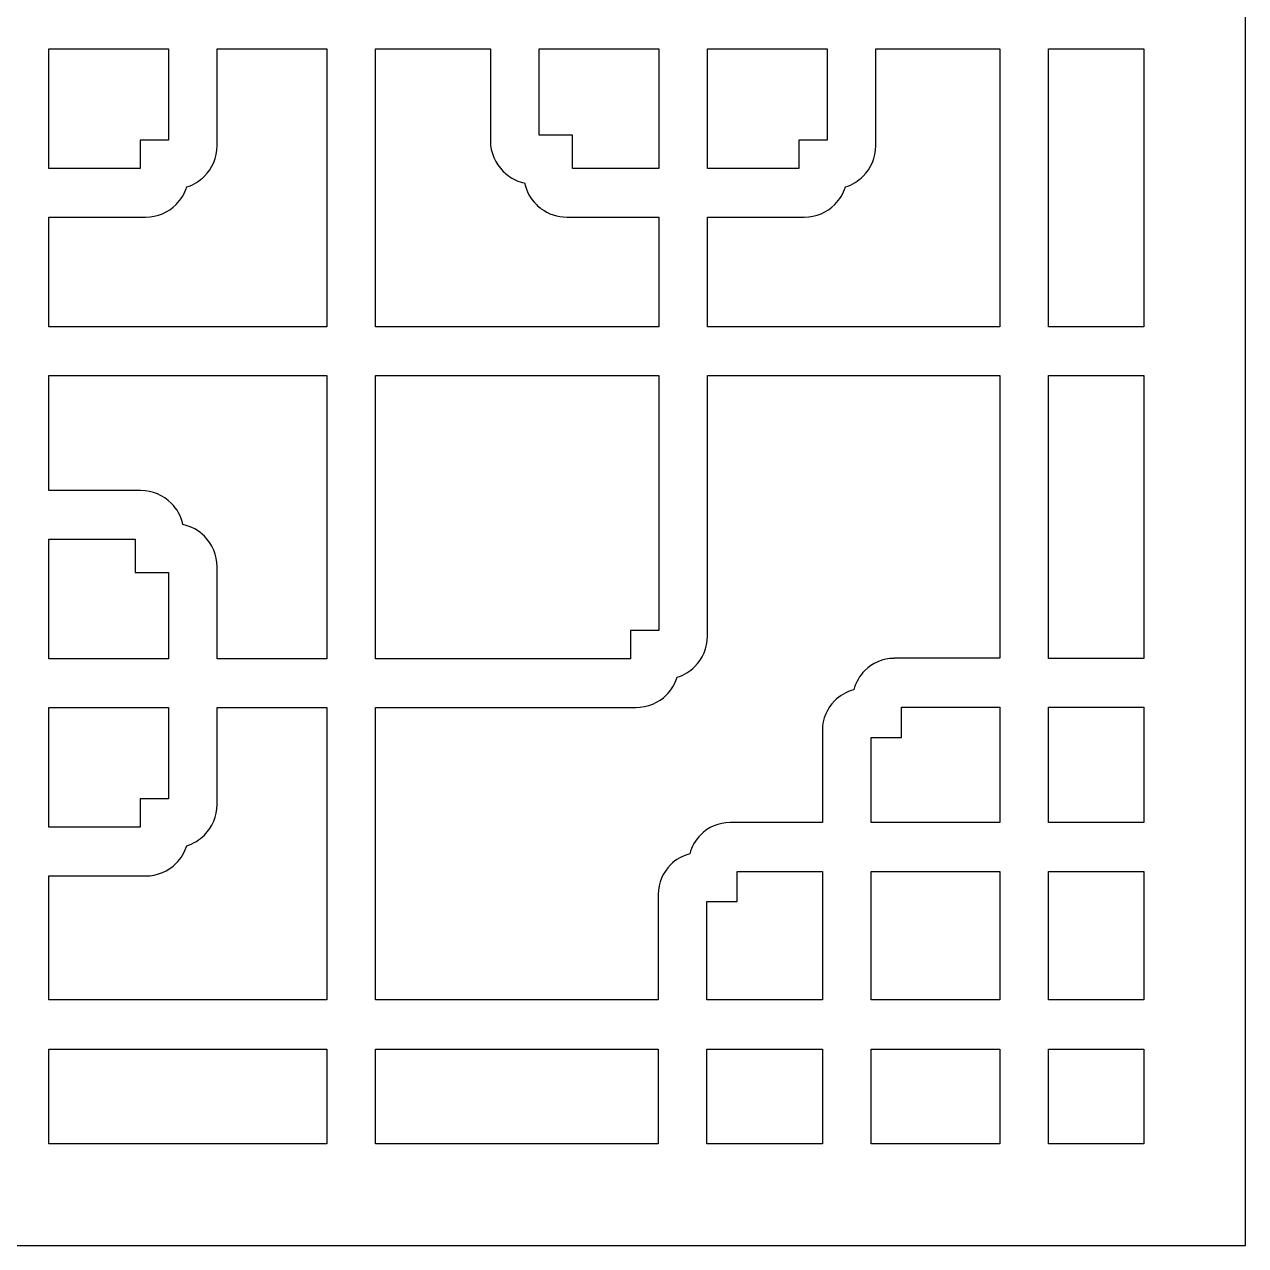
# Model space of a CAD drawing. Header units: centimetres. Extents: x 10.6 to 18.8, y -9.5 to 9.2.
# Drawn here: x 14.677 to 18.802, y 0.968 to 5.092 of the extents above; entities that cross this region are included whole.
import ezdxf

# ---------------------------------------------------------------- set-up
doc = ezdxf.new("R2010")
doc.units = ezdxf.units.CM
doc.header["$MEASUREMENT"] = 0
doc.layers.add('layer 1', color=7, linetype='Continuous')

msp = doc.modelspace()

# ---------------------------------------------------------------- linework, layer by layer
at = {"layer": 'layer 1', "color": 250}
for points, knots in [([(10.55226, 9.21716), (10.55226, 9.21716), (18.80168, 9.21716), (18.80168, 9.21716), (18.80168, 9.21716), (18.80168, 9.21716), (18.80168, 0.96774), (18.80168, 0.96774), (18.80168, 0.96774), (18.80168, 0.96774), (10.55226, 0.96774), (10.55226, 0.96774), (10.55226, 0.96774), (10.55226, 0.96774), (10.55226, 9.21716), (10.55226, 9.21716)], [0, 0, 0, 0, 0.2, 0.2, 0.2, 0.2, 0.4, 0.4, 0.4, 0.4, 0.6, 0.6, 0.6, 0.6, 1, 1, 1, 1]), ([(15.32812, 5.00952), (15.32812, 5.00952), (15.32812, 4.68256), (15.32812, 4.68256), (15.32812, 4.68256), (15.32812, 4.68256), (15.32812, 4.68255), (15.32812, 4.68255), (15.32812, 4.68255), (15.32812, 4.68255), (15.3278, 4.68255), (15.3278, 4.68255), (15.3278, 4.68255), (15.32779, 4.64195), (15.31146, 4.60531), (15.28513, 4.57898), (15.28513, 4.57898), (15.26876, 4.56261), (15.24838, 4.5501), (15.22555, 4.54298), (15.22555, 4.54298), (15.21838, 4.52036), (15.20587, 4.5001), (15.18952, 4.4837), (15.18952, 4.4837), (15.18952, 4.4837), (15.18968, 4.48353), (15.18968, 4.48353), (15.18968, 4.48353), (15.16336, 4.45722), (15.12673, 4.44088), (15.08613, 4.44087), (15.08613, 4.44087), (15.08613, 4.44087), (15.08613, 4.44055), (15.08613, 4.44055), (15.08613, 4.44055), (15.08613, 4.44055), (15.08611, 4.44055), (15.08611, 4.44055), (15.08611, 4.44055), (15.08611, 4.44055), (15.08611, 4.44087), (15.08611, 4.44087), (15.08611, 4.44087), (15.08611, 4.44087), (14.75915, 4.44087), (14.75915, 4.44087), (14.75915, 4.44087), (14.75915, 4.44087), (14.75915, 4.06995), (14.75915, 4.06995), (14.75915, 4.06995), (14.75915, 4.06995), (15.69872, 4.06995), (15.69872, 4.06995), (15.69872, 4.06995), (15.69872, 4.06995), (15.69872, 5.00952), (15.69872, 5.00952), (15.69872, 5.00952), (15.69872, 5.00952), (15.32812, 5.00952), (15.32812, 5.00952)], [0, 0, 0, 0, 0.0588235, 0.0588235, 0.0588235, 0.0588235, 0.1176471, 0.1176471, 0.1176471, 0.1176471, 0.1764706, 0.1764706, 0.1764706, 0.1764706, 0.2352941, 0.2352941, 0.2352941, 0.2352941, 0.2941176, 0.2941176, 0.2941176, 0.2941176, 0.3529412, 0.3529412, 0.3529412, 0.3529412, 0.4117647, 0.4117647, 0.4117647, 0.4117647, 0.4705882, 0.4705882, 0.4705882, 0.4705882, 0.5294118, 0.5294118, 0.5294118, 0.5294118, 0.5882353, 0.5882353, 0.5882353, 0.5882353, 0.6470588, 0.6470588, 0.6470588, 0.6470588, 0.7058824, 0.7058824, 0.7058824, 0.7058824, 0.7647059, 0.7647059, 0.7647059, 0.7647059, 0.8235294, 0.8235294, 0.8235294, 0.8235294, 0.8823529, 0.8823529, 0.8823529, 0.8823529, 1, 1, 1, 1]), ([(15.16313, 4.70066), (15.16313, 4.70066), (15.16313, 5.00952), (15.16313, 5.00952), (15.16313, 5.00952), (15.16313, 5.00952), (14.75915, 5.00952), (14.75915, 5.00952), (14.75915, 5.00952), (14.75915, 5.00952), (14.75915, 4.60521), (14.75915, 4.60521), (14.75915, 4.60521), (14.75915, 4.60521), (15.06768, 4.60521), (15.06768, 4.60521), (15.06768, 4.60521), (15.06768, 4.60521), (15.06768, 4.61849), (15.06768, 4.61849), (15.06768, 4.61849), (15.06768, 4.61849), (15.06768, 4.70066), (15.06768, 4.70066), (15.06768, 4.70066), (15.06768, 4.70066), (15.15018, 4.70066), (15.15018, 4.70066), (15.15018, 4.70066), (15.15018, 4.70066), (15.16313, 4.70066), (15.16313, 4.70066)], [0, 0, 0, 0, 0.1111111, 0.1111111, 0.1111111, 0.1111111, 0.2222222, 0.2222222, 0.2222222, 0.2222222, 0.3333333, 0.3333333, 0.3333333, 0.3333333, 0.4444444, 0.4444444, 0.4444444, 0.4444444, 0.5555556, 0.5555556, 0.5555556, 0.5555556, 0.6666667, 0.6666667, 0.6666667, 0.6666667, 0.7777778, 0.7777778, 0.7777778, 0.7777778, 1, 1, 1, 1]), ([(16.81957, 4.06995), (16.81957, 4.06995), (16.81957, 4.44087), (16.81957, 4.44087), (16.81957, 4.44087), (16.81957, 4.44087), (16.50926, 4.44087), (16.50926, 4.44087), (16.50926, 4.44087), (16.50926, 4.44087), (16.50926, 4.44055), (16.50926, 4.44055), (16.50926, 4.44055), (16.50926, 4.44055), (16.50925, 4.44055), (16.50925, 4.44055), (16.50925, 4.44055), (16.50925, 4.44055), (16.50925, 4.44087), (16.50925, 4.44087), (16.50925, 4.44087), (16.47683, 4.44087), (16.44693, 4.45136), (16.42282, 4.46907), (16.42282, 4.46907), (16.41707, 4.47329), (16.4115, 4.47808), (16.40617, 4.48338), (16.40617, 4.48338), (16.38651, 4.5029), (16.37235, 4.52805), (16.36629, 4.55621), (16.36629, 4.55621), (16.34581, 4.56059), (16.32695, 4.56925), (16.31072, 4.58117), (16.31072, 4.58117), (16.30497, 4.58539), (16.2994, 4.59018), (16.29406, 4.59548), (16.29406, 4.59548), (16.26746, 4.62191), (16.25092, 4.65864), (16.25092, 4.69921), (16.25092, 4.69921), (16.25092, 4.69921), (16.25092, 5.00952), (16.25092, 5.00952), (16.25092, 5.00952), (16.25092, 5.00952), (15.86307, 5.00952), (15.86307, 5.00952), (15.86307, 5.00952), (15.86307, 5.00952), (15.86307, 4.06995), (15.86307, 4.06995), (15.86307, 4.06995), (15.86307, 4.06995), (16.81957, 4.06995), (16.81957, 4.06995)], [0, 0, 0, 0, 0.0625, 0.0625, 0.0625, 0.0625, 0.125, 0.125, 0.125, 0.125, 0.1875, 0.1875, 0.1875, 0.1875, 0.25, 0.25, 0.25, 0.25, 0.3125, 0.3125, 0.3125, 0.3125, 0.375, 0.375, 0.375, 0.375, 0.4375, 0.4375, 0.4375, 0.4375, 0.5, 0.5, 0.5, 0.5, 0.5625, 0.5625, 0.5625, 0.5625, 0.625, 0.625, 0.625, 0.625, 0.6875, 0.6875, 0.6875, 0.6875, 0.75, 0.75, 0.75, 0.75, 0.8125, 0.8125, 0.8125, 0.8125, 0.875, 0.875, 0.875, 0.875, 1, 1, 1, 1]), ([(16.81957, 4.60521), (16.81957, 4.60521), (16.81957, 5.00952), (16.81957, 5.00952), (16.81957, 5.00952), (16.81957, 5.00952), (16.41526, 5.00952), (16.41526, 5.00952), (16.41526, 5.00952), (16.41526, 5.00952), (16.41526, 4.71731), (16.41526, 4.71731), (16.41526, 4.71731), (16.41526, 4.71731), (16.44519, 4.71731), (16.44519, 4.71731), (16.44519, 4.71731), (16.44519, 4.71731), (16.52769, 4.71731), (16.52769, 4.71731), (16.52769, 4.71731), (16.52769, 4.71731), (16.52769, 4.63514), (16.52769, 4.63514), (16.52769, 4.63514), (16.52769, 4.63514), (16.52769, 4.60521), (16.52769, 4.60521), (16.52769, 4.60521), (16.52769, 4.60521), (16.81957, 4.60521), (16.81957, 4.60521)], [0, 0, 0, 0, 0.1111111, 0.1111111, 0.1111111, 0.1111111, 0.2222222, 0.2222222, 0.2222222, 0.2222222, 0.3333333, 0.3333333, 0.3333333, 0.3333333, 0.4444444, 0.4444444, 0.4444444, 0.4444444, 0.5555556, 0.5555556, 0.5555556, 0.5555556, 0.6666667, 0.6666667, 0.6666667, 0.6666667, 0.7777778, 0.7777778, 0.7777778, 0.7777778, 1, 1, 1, 1]), ([(16.98392, 5.00952), (16.98392, 5.00952), (16.98392, 4.60521), (16.98392, 4.60521), (16.98392, 4.60521), (16.98392, 4.60521), (17.29245, 4.60521), (17.29245, 4.60521), (17.29245, 4.60521), (17.29245, 4.60521), (17.29245, 4.61849), (17.29245, 4.61849), (17.29245, 4.61849), (17.29245, 4.61849), (17.29245, 4.70066), (17.29245, 4.70066), (17.29245, 4.70066), (17.29245, 4.70066), (17.37495, 4.70066), (17.37495, 4.70066), (17.37495, 4.70066), (17.37495, 4.70066), (17.3879, 4.70066), (17.3879, 4.70066), (17.3879, 4.70066), (17.3879, 4.70066), (17.3879, 5.00952), (17.3879, 5.00952), (17.3879, 5.00952), (17.3879, 5.00952), (16.98392, 5.00952), (16.98392, 5.00952)], [0, 0, 0, 0, 0.1111111, 0.1111111, 0.1111111, 0.1111111, 0.2222222, 0.2222222, 0.2222222, 0.2222222, 0.3333333, 0.3333333, 0.3333333, 0.3333333, 0.4444444, 0.4444444, 0.4444444, 0.4444444, 0.5555556, 0.5555556, 0.5555556, 0.5555556, 0.6666667, 0.6666667, 0.6666667, 0.6666667, 0.7777778, 0.7777778, 0.7777778, 0.7777778, 1, 1, 1, 1]), ([(16.98392, 4.44087), (16.98392, 4.44087), (16.98392, 4.06995), (16.98392, 4.06995), (16.98392, 4.06995), (16.98392, 4.06995), (17.97146, 4.06995), (17.97146, 4.06995), (17.97146, 4.06995), (17.97146, 4.06995), (17.97146, 5.00952), (17.97146, 5.00952), (17.97146, 5.00952), (17.97146, 5.00952), (17.55289, 5.00952), (17.55289, 5.00952), (17.55289, 5.00952), (17.55289, 5.00952), (17.55289, 4.68256), (17.55289, 4.68256), (17.55289, 4.68256), (17.55289, 4.68256), (17.55289, 4.68255), (17.55289, 4.68255), (17.55289, 4.68255), (17.55289, 4.68255), (17.55257, 4.68255), (17.55257, 4.68255), (17.55257, 4.68255), (17.55256, 4.64195), (17.53622, 4.6053), (17.5099, 4.57898), (17.5099, 4.57898), (17.49352, 4.56261), (17.47315, 4.5501), (17.45032, 4.54298), (17.45032, 4.54298), (17.44315, 4.52036), (17.43064, 4.5001), (17.41429, 4.4837), (17.41429, 4.4837), (17.41429, 4.4837), (17.41445, 4.48353), (17.41445, 4.48353), (17.41445, 4.48353), (17.38813, 4.45722), (17.3515, 4.44088), (17.3109, 4.44087), (17.3109, 4.44087), (17.3109, 4.44087), (17.3109, 4.44055), (17.3109, 4.44055), (17.3109, 4.44055), (17.3109, 4.44055), (17.31087, 4.44055), (17.31087, 4.44055), (17.31087, 4.44055), (17.31087, 4.44055), (17.31087, 4.44087), (17.31087, 4.44087), (17.31087, 4.44087), (17.31087, 4.44087), (16.98392, 4.44087), (16.98392, 4.44087)], [0, 0, 0, 0, 0.0588235, 0.0588235, 0.0588235, 0.0588235, 0.1176471, 0.1176471, 0.1176471, 0.1176471, 0.1764706, 0.1764706, 0.1764706, 0.1764706, 0.2352941, 0.2352941, 0.2352941, 0.2352941, 0.2941176, 0.2941176, 0.2941176, 0.2941176, 0.3529412, 0.3529412, 0.3529412, 0.3529412, 0.4117647, 0.4117647, 0.4117647, 0.4117647, 0.4705882, 0.4705882, 0.4705882, 0.4705882, 0.5294118, 0.5294118, 0.5294118, 0.5294118, 0.5882353, 0.5882353, 0.5882353, 0.5882353, 0.6470588, 0.6470588, 0.6470588, 0.6470588, 0.7058824, 0.7058824, 0.7058824, 0.7058824, 0.7647059, 0.7647059, 0.7647059, 0.7647059, 0.8235294, 0.8235294, 0.8235294, 0.8235294, 0.8823529, 0.8823529, 0.8823529, 0.8823529, 1, 1, 1, 1]), ([(18.45796, 5.00952), (18.45796, 5.00952), (18.13645, 5.00952), (18.13645, 5.00952), (18.13645, 5.00952), (18.13645, 5.00952), (18.13645, 4.06995), (18.13645, 4.06995), (18.13645, 4.06995), (18.13645, 4.06995), (18.45796, 4.06995), (18.45796, 4.06995), (18.45796, 4.06995), (18.45796, 4.06995), (18.45796, 5.00952), (18.45796, 5.00952)], [0, 0, 0, 0, 0.2, 0.2, 0.2, 0.2, 0.4, 0.4, 0.4, 0.4, 0.6, 0.6, 0.6, 0.6, 1, 1, 1, 1]), ([(14.75915, 3.51807), (14.75915, 3.51807), (15.06946, 3.51807), (15.06946, 3.51807), (15.06946, 3.51807), (15.06946, 3.51807), (15.06947, 3.51807), (15.06947, 3.51807), (15.06947, 3.51807), (15.06947, 3.51807), (15.06947, 3.51775), (15.06947, 3.51775), (15.06947, 3.51775), (15.11007, 3.51775), (15.14672, 3.50141), (15.17304, 3.47508), (15.17304, 3.47508), (15.19248, 3.45564), (15.20647, 3.43056), (15.21246, 3.40241), (15.21246, 3.40241), (15.24061, 3.39642), (15.26569, 3.38243), (15.28514, 3.36298), (15.28514, 3.36298), (15.31145, 3.33667), (15.32779, 3.30003), (15.3278, 3.25943), (15.3278, 3.25943), (15.3278, 3.25943), (15.32812, 3.25943), (15.32812, 3.25943), (15.32812, 3.25943), (15.32812, 3.25943), (15.32812, 3.25941), (15.32812, 3.25941), (15.32812, 3.25941), (15.32812, 3.25941), (15.32812, 2.94942), (15.32812, 2.94942), (15.32812, 2.94942), (15.32812, 2.94942), (15.69872, 2.94942), (15.69872, 2.94942), (15.69872, 2.94942), (15.69872, 2.94942), (15.69872, 3.9056), (15.69872, 3.9056), (15.69872, 3.9056), (15.69872, 3.9056), (14.75915, 3.9056), (14.75915, 3.9056), (14.75915, 3.9056), (14.75915, 3.9056), (14.75915, 3.51807), (14.75915, 3.51807)], [0, 0, 0, 0, 0.0666667, 0.0666667, 0.0666667, 0.0666667, 0.1333333, 0.1333333, 0.1333333, 0.1333333, 0.2, 0.2, 0.2, 0.2, 0.2666667, 0.2666667, 0.2666667, 0.2666667, 0.3333333, 0.3333333, 0.3333333, 0.3333333, 0.4, 0.4, 0.4, 0.4, 0.4666667, 0.4666667, 0.4666667, 0.4666667, 0.5333333, 0.5333333, 0.5333333, 0.5333333, 0.6, 0.6, 0.6, 0.6, 0.6666667, 0.6666667, 0.6666667, 0.6666667, 0.7333333, 0.7333333, 0.7333333, 0.7333333, 0.8, 0.8, 0.8, 0.8, 0.8666667, 0.8666667, 0.8666667, 0.8666667, 1, 1, 1, 1]), ([(16.98392, 3.9056), (16.98392, 3.9056), (16.98392, 3.02645), (16.98392, 3.02645), (16.98392, 3.02645), (16.98392, 3.02645), (16.98424, 3.02645), (16.98424, 3.02645), (16.98424, 3.02645), (16.98424, 3.02645), (16.98424, 3.02644), (16.98424, 3.02644), (16.98424, 3.02644), (16.98424, 3.02644), (16.98392, 3.02644), (16.98392, 3.02644), (16.98392, 3.02644), (16.98391, 2.98583), (16.96757, 2.94919), (16.94125, 2.92287), (16.94125, 2.92287), (16.9249, 2.90652), (16.90456, 2.89402), (16.88177, 2.8869), (16.88177, 2.8869), (16.87465, 2.8641), (16.86215, 2.84377), (16.8458, 2.82742), (16.8458, 2.82742), (16.81948, 2.8011), (16.78285, 2.78476), (16.74224, 2.78475), (16.74224, 2.78475), (16.74224, 2.78475), (16.74224, 2.78443), (16.74224, 2.78443), (16.74224, 2.78443), (16.74224, 2.78443), (16.74222, 2.78443), (16.74222, 2.78443), (16.74222, 2.78443), (16.74222, 2.78443), (15.86307, 2.78443), (15.86307, 2.78443), (15.86307, 2.78443), (15.86307, 2.78443), (15.86307, 1.79721), (15.86307, 1.79721), (15.86307, 1.79721), (15.86307, 1.79721), (16.81805, 1.79721), (16.81805, 1.79721), (16.81805, 1.79721), (16.81805, 1.79721), (16.81805, 2.15391), (16.81805, 2.15391), (16.81805, 2.15391), (16.81805, 2.15391), (16.81773, 2.15391), (16.81773, 2.15391), (16.81773, 2.15391), (16.81773, 2.15391), (16.81773, 2.15392), (16.81773, 2.15392), (16.81773, 2.15392), (16.81773, 2.15392), (16.81805, 2.15392), (16.81805, 2.15392), (16.81805, 2.15392), (16.81806, 2.19293), (16.83375, 2.22812), (16.85901, 2.25338), (16.85901, 2.25338), (16.87662, 2.27098), (16.89904, 2.28393), (16.92421, 2.29016), (16.92421, 2.29016), (16.93052, 2.3152), (16.94356, 2.3376), (16.96125, 2.35529), (16.96125, 2.35529), (16.98652, 2.38054), (17.02159, 2.39622), (17.06036, 2.39624), (17.06036, 2.39624), (17.06036, 2.39624), (17.06036, 2.39656), (17.06036, 2.39656), (17.06036, 2.39656), (17.06036, 2.39656), (17.06039, 2.39656), (17.06039, 2.39656), (17.06039, 2.39656), (17.06039, 2.39656), (17.37211, 2.39656), (17.37211, 2.39656), (17.37211, 2.39656), (17.37211, 2.39656), (17.37211, 2.70829), (17.37211, 2.70829), (17.37211, 2.70829), (17.37211, 2.70829), (17.37211, 2.70831), (17.37211, 2.70831), (17.37211, 2.70831), (17.37211, 2.70831), (17.37244, 2.70831), (17.37244, 2.70831), (17.37244, 2.70831), (17.37245, 2.74708), (17.38813, 2.78215), (17.41339, 2.80742), (17.41339, 2.80742), (17.43108, 2.82511), (17.45347, 2.83814), (17.4785, 2.84445), (17.4785, 2.84445), (17.48474, 2.86963), (17.49769, 2.89205), (17.5153, 2.90966), (17.5153, 2.90966), (17.54056, 2.93492), (17.57575, 2.95061), (17.61475, 2.95062), (17.61475, 2.95062), (17.61475, 2.95062), (17.61475, 2.95094), (17.61475, 2.95094), (17.61475, 2.95094), (17.61475, 2.95094), (17.61476, 2.95094), (17.61476, 2.95094), (17.61476, 2.95094), (17.61476, 2.95094), (17.97146, 2.95094), (17.97146, 2.95094), (17.97146, 2.95094), (17.97146, 2.95094), (17.97146, 3.9056), (17.97146, 3.9056), (17.97146, 3.9056), (17.97146, 3.9056), (16.98392, 3.9056), (16.98392, 3.9056)], [0, 0, 0, 0, 0.027027, 0.027027, 0.027027, 0.027027, 0.0540541, 0.0540541, 0.0540541, 0.0540541, 0.0810811, 0.0810811, 0.0810811, 0.0810811, 0.1081081, 0.1081081, 0.1081081, 0.1081081, 0.1351351, 0.1351351, 0.1351351, 0.1351351, 0.1621622, 0.1621622, 0.1621622, 0.1621622, 0.1891892, 0.1891892, 0.1891892, 0.1891892, 0.2162162, 0.2162162, 0.2162162, 0.2162162, 0.2432432, 0.2432432, 0.2432432, 0.2432432, 0.2702703, 0.2702703, 0.2702703, 0.2702703, 0.2972973, 0.2972973, 0.2972973, 0.2972973, 0.3243243, 0.3243243, 0.3243243, 0.3243243, 0.3513514, 0.3513514, 0.3513514, 0.3513514, 0.3783784, 0.3783784, 0.3783784, 0.3783784, 0.4054054, 0.4054054, 0.4054054, 0.4054054, 0.4324324, 0.4324324, 0.4324324, 0.4324324, 0.4594595, 0.4594595, 0.4594595, 0.4594595, 0.4864865, 0.4864865, 0.4864865, 0.4864865, 0.5135135, 0.5135135, 0.5135135, 0.5135135, 0.5405405, 0.5405405, 0.5405405, 0.5405405, 0.5675676, 0.5675676, 0.5675676, 0.5675676, 0.5945946, 0.5945946, 0.5945946, 0.5945946, 0.6216216, 0.6216216, 0.6216216, 0.6216216, 0.6486486, 0.6486486, 0.6486486, 0.6486486, 0.6756757, 0.6756757, 0.6756757, 0.6756757, 0.7027027, 0.7027027, 0.7027027, 0.7027027, 0.7297297, 0.7297297, 0.7297297, 0.7297297, 0.7567568, 0.7567568, 0.7567568, 0.7567568, 0.7837838, 0.7837838, 0.7837838, 0.7837838, 0.8108108, 0.8108108, 0.8108108, 0.8108108, 0.8378378, 0.8378378, 0.8378378, 0.8378378, 0.8648649, 0.8648649, 0.8648649, 0.8648649, 0.8918919, 0.8918919, 0.8918919, 0.8918919, 0.9189189, 0.9189189, 0.9189189, 0.9189189, 0.9459459, 0.9459459, 0.9459459, 0.9459459, 1, 1, 1, 1]), ([(16.81957, 3.04487), (16.81957, 3.04487), (16.81957, 3.9056), (16.81957, 3.9056), (16.81957, 3.9056), (16.81957, 3.9056), (15.86307, 3.9056), (15.86307, 3.9056), (15.86307, 3.9056), (15.86307, 3.9056), (15.86307, 2.94942), (15.86307, 2.94942), (15.86307, 2.94942), (15.86307, 2.94942), (16.7238, 2.94942), (16.7238, 2.94942), (16.7238, 2.94942), (16.7238, 2.94942), (16.7238, 2.96238), (16.7238, 2.96238), (16.7238, 2.96238), (16.7238, 2.96238), (16.7238, 3.04487), (16.7238, 3.04487), (16.7238, 3.04487), (16.7238, 3.04487), (16.80629, 3.04487), (16.80629, 3.04487), (16.80629, 3.04487), (16.80629, 3.04487), (16.81957, 3.04487), (16.81957, 3.04487)], [0, 0, 0, 0, 0.1111111, 0.1111111, 0.1111111, 0.1111111, 0.2222222, 0.2222222, 0.2222222, 0.2222222, 0.3333333, 0.3333333, 0.3333333, 0.3333333, 0.4444444, 0.4444444, 0.4444444, 0.4444444, 0.5555556, 0.5555556, 0.5555556, 0.5555556, 0.6666667, 0.6666667, 0.6666667, 0.6666667, 0.7777778, 0.7777778, 0.7777778, 0.7777778, 1, 1, 1, 1]), ([(18.45796, 3.9056), (18.45796, 3.9056), (18.13645, 3.9056), (18.13645, 3.9056), (18.13645, 3.9056), (18.13645, 3.9056), (18.13645, 2.95062), (18.13645, 2.95062), (18.13645, 2.95062), (18.13645, 2.95062), (18.45796, 2.95062), (18.45796, 2.95062), (18.45796, 2.95062), (18.45796, 2.95062), (18.45796, 3.9056), (18.45796, 3.9056)], [0, 0, 0, 0, 0.2, 0.2, 0.2, 0.2, 0.4, 0.4, 0.4, 0.4, 0.6, 0.6, 0.6, 0.6, 1, 1, 1, 1]), ([(15.05103, 3.35308), (15.05103, 3.35308), (14.75915, 3.35308), (14.75915, 3.35308), (14.75915, 3.35308), (14.75915, 3.35308), (14.75915, 2.94942), (14.75915, 2.94942), (14.75915, 2.94942), (14.75915, 2.94942), (15.16313, 2.94942), (15.16313, 2.94942), (15.16313, 2.94942), (15.16313, 2.94942), (15.16313, 3.24098), (15.16313, 3.24098), (15.16313, 3.24098), (15.16313, 3.24098), (15.13353, 3.24098), (15.13353, 3.24098), (15.13353, 3.24098), (15.13353, 3.24098), (15.05103, 3.24098), (15.05103, 3.24098), (15.05103, 3.24098), (15.05103, 3.24098), (15.05103, 3.32348), (15.05103, 3.32348), (15.05103, 3.32348), (15.05103, 3.32348), (15.05103, 3.35308), (15.05103, 3.35308)], [0, 0, 0, 0, 0.1111111, 0.1111111, 0.1111111, 0.1111111, 0.2222222, 0.2222222, 0.2222222, 0.2222222, 0.3333333, 0.3333333, 0.3333333, 0.3333333, 0.4444444, 0.4444444, 0.4444444, 0.4444444, 0.5555556, 0.5555556, 0.5555556, 0.5555556, 0.6666667, 0.6666667, 0.6666667, 0.6666667, 0.7777778, 0.7777778, 0.7777778, 0.7777778, 1, 1, 1, 1]), ([(15.32812, 2.78443), (15.32812, 2.78443), (15.32812, 2.4578), (15.32812, 2.4578), (15.32812, 2.4578), (15.32812, 2.4578), (15.32812, 2.45779), (15.32812, 2.45779), (15.32812, 2.45779), (15.32812, 2.45779), (15.3278, 2.45779), (15.3278, 2.45779), (15.3278, 2.45779), (15.32779, 2.41718), (15.31146, 2.38054), (15.28513, 2.35422), (15.28513, 2.35422), (15.26878, 2.33787), (15.24845, 2.32537), (15.22565, 2.31825), (15.22565, 2.31825), (15.21853, 2.29545), (15.20603, 2.27512), (15.18968, 2.25876), (15.18968, 2.25876), (15.16336, 2.23245), (15.12673, 2.21611), (15.08613, 2.2161), (15.08613, 2.2161), (15.08613, 2.2161), (15.08613, 2.21578), (15.08613, 2.21578), (15.08613, 2.21578), (15.08613, 2.21578), (15.08611, 2.21578), (15.08611, 2.21578), (15.08611, 2.21578), (15.08611, 2.21578), (15.08611, 2.2161), (15.08611, 2.2161), (15.08611, 2.2161), (15.08611, 2.2161), (14.75915, 2.2161), (14.75915, 2.2161), (14.75915, 2.2161), (14.75915, 2.2161), (14.75915, 1.79721), (14.75915, 1.79721), (14.75915, 1.79721), (14.75915, 1.79721), (15.69872, 1.79721), (15.69872, 1.79721), (15.69872, 1.79721), (15.69872, 1.79721), (15.69872, 2.78443), (15.69872, 2.78443), (15.69872, 2.78443), (15.69872, 2.78443), (15.32812, 2.78443), (15.32812, 2.78443)], [0, 0, 0, 0, 0.0625, 0.0625, 0.0625, 0.0625, 0.125, 0.125, 0.125, 0.125, 0.1875, 0.1875, 0.1875, 0.1875, 0.25, 0.25, 0.25, 0.25, 0.3125, 0.3125, 0.3125, 0.3125, 0.375, 0.375, 0.375, 0.375, 0.4375, 0.4375, 0.4375, 0.4375, 0.5, 0.5, 0.5, 0.5, 0.5625, 0.5625, 0.5625, 0.5625, 0.625, 0.625, 0.625, 0.625, 0.6875, 0.6875, 0.6875, 0.6875, 0.75, 0.75, 0.75, 0.75, 0.8125, 0.8125, 0.8125, 0.8125, 0.875, 0.875, 0.875, 0.875, 1, 1, 1, 1]), ([(15.16313, 2.4759), (15.16313, 2.4759), (15.16313, 2.78443), (15.16313, 2.78443), (15.16313, 2.78443), (15.16313, 2.78443), (14.75915, 2.78443), (14.75915, 2.78443), (14.75915, 2.78443), (14.75915, 2.78443), (14.75915, 2.38045), (14.75915, 2.38045), (14.75915, 2.38045), (14.75915, 2.38045), (15.06768, 2.38045), (15.06768, 2.38045), (15.06768, 2.38045), (15.06768, 2.38045), (15.06768, 2.39372), (15.06768, 2.39372), (15.06768, 2.39372), (15.06768, 2.39372), (15.06768, 2.47589), (15.06768, 2.47589), (15.06768, 2.47589), (15.06768, 2.47589), (15.15018, 2.4759), (15.15018, 2.4759), (15.15018, 2.4759), (15.15018, 2.4759), (15.16313, 2.4759), (15.16313, 2.4759)], [0, 0, 0, 0, 0.1111111, 0.1111111, 0.1111111, 0.1111111, 0.2222222, 0.2222222, 0.2222222, 0.2222222, 0.3333333, 0.3333333, 0.3333333, 0.3333333, 0.4444444, 0.4444444, 0.4444444, 0.4444444, 0.5555556, 0.5555556, 0.5555556, 0.5555556, 0.6666667, 0.6666667, 0.6666667, 0.6666667, 0.7777778, 0.7777778, 0.7777778, 0.7777778, 1, 1, 1, 1]), ([(17.97146, 2.39656), (17.97146, 2.39656), (17.97146, 2.78595), (17.97146, 2.78595), (17.97146, 2.78595), (17.97146, 2.78595), (17.63901, 2.78595), (17.63901, 2.78595), (17.63901, 2.78595), (17.63901, 2.78595), (17.63901, 2.76653), (17.63901, 2.76653), (17.63901, 2.76653), (17.63901, 2.76653), (17.63901, 2.68404), (17.63901, 2.68404), (17.63901, 2.68404), (17.63901, 2.68404), (17.55651, 2.68404), (17.55651, 2.68404), (17.55651, 2.68404), (17.55651, 2.68404), (17.5371, 2.68404), (17.5371, 2.68404), (17.5371, 2.68404), (17.5371, 2.68404), (17.5371, 2.39656), (17.5371, 2.39656), (17.5371, 2.39656), (17.5371, 2.39656), (17.97146, 2.39656), (17.97146, 2.39656)], [0, 0, 0, 0, 0.1111111, 0.1111111, 0.1111111, 0.1111111, 0.2222222, 0.2222222, 0.2222222, 0.2222222, 0.3333333, 0.3333333, 0.3333333, 0.3333333, 0.4444444, 0.4444444, 0.4444444, 0.4444444, 0.5555556, 0.5555556, 0.5555556, 0.5555556, 0.6666667, 0.6666667, 0.6666667, 0.6666667, 0.7777778, 0.7777778, 0.7777778, 0.7777778, 1, 1, 1, 1]), ([(18.45796, 2.78627), (18.45796, 2.78627), (18.13645, 2.78627), (18.13645, 2.78627), (18.13645, 2.78627), (18.13645, 2.78627), (18.13645, 2.39656), (18.13645, 2.39656), (18.13645, 2.39656), (18.13645, 2.39656), (18.45796, 2.39656), (18.45796, 2.39656), (18.45796, 2.39656), (18.45796, 2.39656), (18.45796, 2.78627), (18.45796, 2.78627)], [0, 0, 0, 0, 0.2, 0.2, 0.2, 0.2, 0.4, 0.4, 0.4, 0.4, 0.6, 0.6, 0.6, 0.6, 1, 1, 1, 1]), ([(16.9824, 1.79721), (16.9824, 1.79721), (17.37211, 1.79721), (17.37211, 1.79721), (17.37211, 1.79721), (17.37211, 1.79721), (17.37211, 2.23157), (17.37211, 2.23157), (17.37211, 2.23157), (17.37211, 2.23157), (17.08463, 2.23157), (17.08463, 2.23157), (17.08463, 2.23157), (17.08463, 2.23157), (17.08463, 2.21216), (17.08463, 2.21216), (17.08463, 2.21216), (17.08463, 2.21216), (17.08463, 2.12966), (17.08463, 2.12966), (17.08463, 2.12966), (17.08463, 2.12966), (17.00214, 2.12966), (17.00214, 2.12966), (17.00214, 2.12966), (17.00214, 2.12966), (16.9824, 2.12966), (16.9824, 2.12966), (16.9824, 2.12966), (16.9824, 2.12966), (16.9824, 1.79721), (16.9824, 1.79721)], [0, 0, 0, 0, 0.1111111, 0.1111111, 0.1111111, 0.1111111, 0.2222222, 0.2222222, 0.2222222, 0.2222222, 0.3333333, 0.3333333, 0.3333333, 0.3333333, 0.4444444, 0.4444444, 0.4444444, 0.4444444, 0.5555556, 0.5555556, 0.5555556, 0.5555556, 0.6666667, 0.6666667, 0.6666667, 0.6666667, 0.7777778, 0.7777778, 0.7777778, 0.7777778, 1, 1, 1, 1]), ([(17.97146, 1.79721), (17.97146, 1.79721), (17.97146, 2.23157), (17.97146, 2.23157), (17.97146, 2.23157), (17.97146, 2.23157), (17.5371, 2.23157), (17.5371, 2.23157), (17.5371, 2.23157), (17.5371, 2.23157), (17.5371, 1.79721), (17.5371, 1.79721), (17.5371, 1.79721), (17.5371, 1.79721), (17.97146, 1.79721), (17.97146, 1.79721)], [0, 0, 0, 0, 0.2, 0.2, 0.2, 0.2, 0.4, 0.4, 0.4, 0.4, 0.6, 0.6, 0.6, 0.6, 1, 1, 1, 1]), ([(18.45796, 2.23157), (18.45796, 2.23157), (18.13645, 2.23157), (18.13645, 2.23157), (18.13645, 2.23157), (18.13645, 2.23157), (18.13645, 1.79721), (18.13645, 1.79721), (18.13645, 1.79721), (18.13645, 1.79721), (18.45796, 1.79721), (18.45796, 1.79721), (18.45796, 1.79721), (18.45796, 1.79721), (18.45796, 2.23157), (18.45796, 2.23157)], [0, 0, 0, 0, 0.2, 0.2, 0.2, 0.2, 0.4, 0.4, 0.4, 0.4, 0.6, 0.6, 0.6, 0.6, 1, 1, 1, 1]), ([(15.69872, 1.31147), (15.69872, 1.31147), (15.69872, 1.63071), (15.69872, 1.63071), (15.69872, 1.63071), (15.69872, 1.63071), (14.75915, 1.63071), (14.75915, 1.63071), (14.75915, 1.63071), (14.75915, 1.63071), (14.75915, 1.31147), (14.75915, 1.31147), (14.75915, 1.31147), (14.75915, 1.31147), (15.69872, 1.31147), (15.69872, 1.31147)], [0, 0, 0, 0, 0.2, 0.2, 0.2, 0.2, 0.4, 0.4, 0.4, 0.4, 0.6, 0.6, 0.6, 0.6, 1, 1, 1, 1]), ([(16.81805, 1.31147), (16.81805, 1.31147), (16.81805, 1.63071), (16.81805, 1.63071), (16.81805, 1.63071), (16.81805, 1.63071), (15.86307, 1.63071), (15.86307, 1.63071), (15.86307, 1.63071), (15.86307, 1.63071), (15.86307, 1.31147), (15.86307, 1.31147), (15.86307, 1.31147), (15.86307, 1.31147), (16.81805, 1.31147), (16.81805, 1.31147)], [0, 0, 0, 0, 0.2, 0.2, 0.2, 0.2, 0.4, 0.4, 0.4, 0.4, 0.6, 0.6, 0.6, 0.6, 1, 1, 1, 1]), ([(17.37211, 1.31147), (17.37211, 1.31147), (17.37211, 1.63071), (17.37211, 1.63071), (17.37211, 1.63071), (17.37211, 1.63071), (16.9824, 1.63071), (16.9824, 1.63071), (16.9824, 1.63071), (16.9824, 1.63071), (16.9824, 1.31147), (16.9824, 1.31147), (16.9824, 1.31147), (16.9824, 1.31147), (17.37211, 1.31147), (17.37211, 1.31147)], [0, 0, 0, 0, 0.2, 0.2, 0.2, 0.2, 0.4, 0.4, 0.4, 0.4, 0.6, 0.6, 0.6, 0.6, 1, 1, 1, 1]), ([(17.97146, 1.31147), (17.97146, 1.31147), (17.97146, 1.63071), (17.97146, 1.63071), (17.97146, 1.63071), (17.97146, 1.63071), (17.5371, 1.63071), (17.5371, 1.63071), (17.5371, 1.63071), (17.5371, 1.63071), (17.5371, 1.31147), (17.5371, 1.31147), (17.5371, 1.31147), (17.5371, 1.31147), (17.97146, 1.31147), (17.97146, 1.31147)], [0, 0, 0, 0, 0.2, 0.2, 0.2, 0.2, 0.4, 0.4, 0.4, 0.4, 0.6, 0.6, 0.6, 0.6, 1, 1, 1, 1]), ([(18.45796, 1.63071), (18.45796, 1.63071), (18.13645, 1.63071), (18.13645, 1.63071), (18.13645, 1.63071), (18.13645, 1.63071), (18.13645, 1.31147), (18.13645, 1.31147), (18.13645, 1.31147), (18.13645, 1.31147), (18.45796, 1.31147), (18.45796, 1.31147), (18.45796, 1.31147), (18.45796, 1.31147), (18.45796, 1.63071), (18.45796, 1.63071)], [0, 0, 0, 0, 0.2, 0.2, 0.2, 0.2, 0.4, 0.4, 0.4, 0.4, 0.6, 0.6, 0.6, 0.6, 1, 1, 1, 1])]:
    msp.add_open_spline(points, degree=3, knots=knots, dxfattribs=at)

doc.saveas('drawing.dxf')
